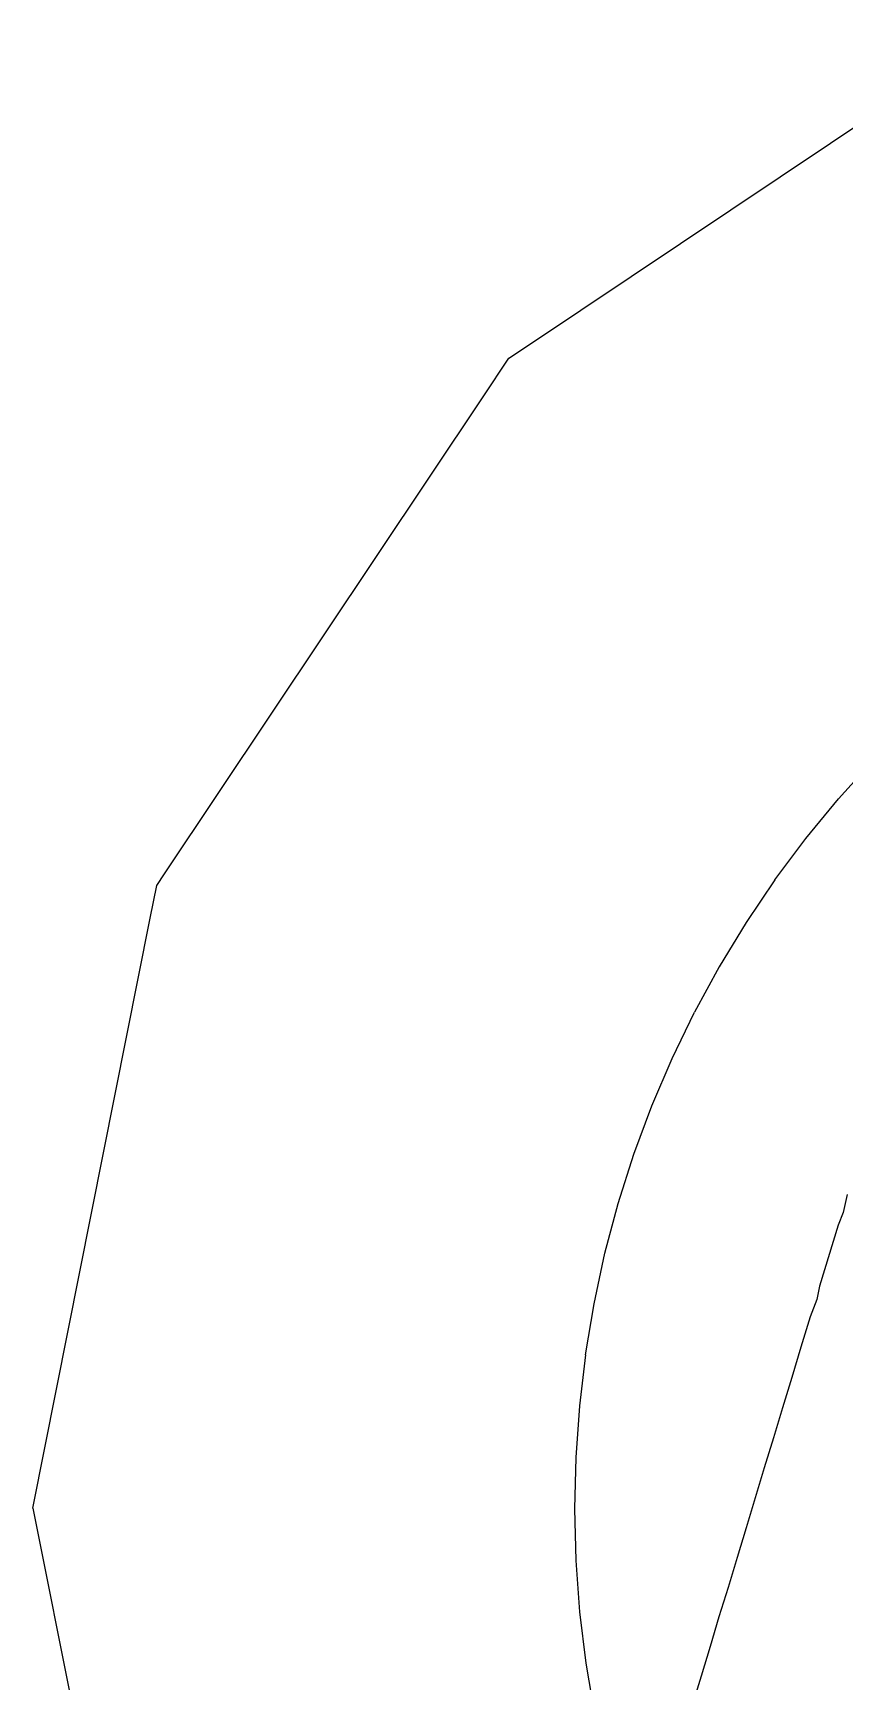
# Model space of a CAD drawing. Header units: millimetres. Extents: x -2916 to 2490, y 92 to 4100.
# Drawn here: x 32.92 to 40.41, y 1760.26 to 1775.46 of the extents above; entities that cross this region are included whole.
import ezdxf

# ---------------------------------------------------------------- set-up
doc = ezdxf.new("R2010")
doc.units = ezdxf.units.MM

msp = doc.modelspace()

# ---------------------------------------------------------------- linework, layer by layer
for p, q in [((37.519, 1772.597), (41.799, 1775.457)), ((37.311, 1772.458), (37.519, 1772.597)), ((37.073, 1772.101), (37.311, 1772.458)), ((34.133, 1767.702), (37.073, 1772.101)), ((40.355, 1768.394), (40.675, 1768.746)), ((40.052, 1768.027), (40.355, 1768.394)), ((39.767, 1767.645), (40.052, 1768.027)), ((34.06, 1767.592), (34.133, 1767.702)), ((39.767, 1767.645), (39.501, 1767.251)), ((34, 1767.292), (34.06, 1767.592)), ((32.918, 1761.851), (34, 1767.292)), ((39.501, 1767.251), (39.253, 1766.844)), ((39.253, 1766.844), (39.026, 1766.426)), ((38.818, 1765.998), (39.026, 1766.426)), ((38.631, 1765.56), (38.818, 1765.998)), ((38.465, 1765.114), (38.631, 1765.56)), ((38.321, 1764.661), (38.465, 1765.114)), ((40.435, 1764.742), (40.396, 1764.577)), ((38.198, 1764.201), (38.321, 1764.661)), ((40.396, 1764.577), (40.35, 1764.461)), ((40.35, 1764.461), (40.178, 1763.898)), ((38.097, 1763.736), (38.198, 1764.201)), ((40.178, 1763.898), (40.153, 1763.775)), ((38.018, 1763.266), (38.097, 1763.736)), ((40.153, 1763.775), (40.093, 1763.616)), ((40.093, 1763.616), (40.007, 1763.335)), ((38.018, 1763.266), (37.962, 1762.794)), ((40.007, 1763.335), (39.922, 1763.055)), ((39.922, 1763.055), (39.837, 1762.776)), ((37.962, 1762.794), (37.929, 1762.319)), ((39.837, 1762.776), (39.753, 1762.498)), ((39.753, 1762.498), (39.668, 1762.221)), ((37.929, 1762.319), (37.918, 1761.843)), ((39.668, 1762.221), (39.584, 1761.944)), ((32.918, 1761.851), (34, 1756.411)), ((37.918, 1761.843), (37.93, 1761.367)), ((39.584, 1761.944), (39.5, 1761.669)), ((39.5, 1761.669), (39.417, 1761.394)), ((39.417, 1761.394), (39.334, 1761.12)), ((37.93, 1761.367), (37.964, 1760.893)), ((39.334, 1761.12), (39.25, 1760.847)), ((37.964, 1760.893), (38.021, 1760.42)), ((39.25, 1760.847), (39.168, 1760.574)), ((39.168, 1760.574), (39.085, 1760.302)), ((38.021, 1760.42), (38.1, 1759.951)), ((39.085, 1760.302), (39.002, 1760.031))]:
    msp.add_line(p, q)

doc.saveas('drawing.dxf')
